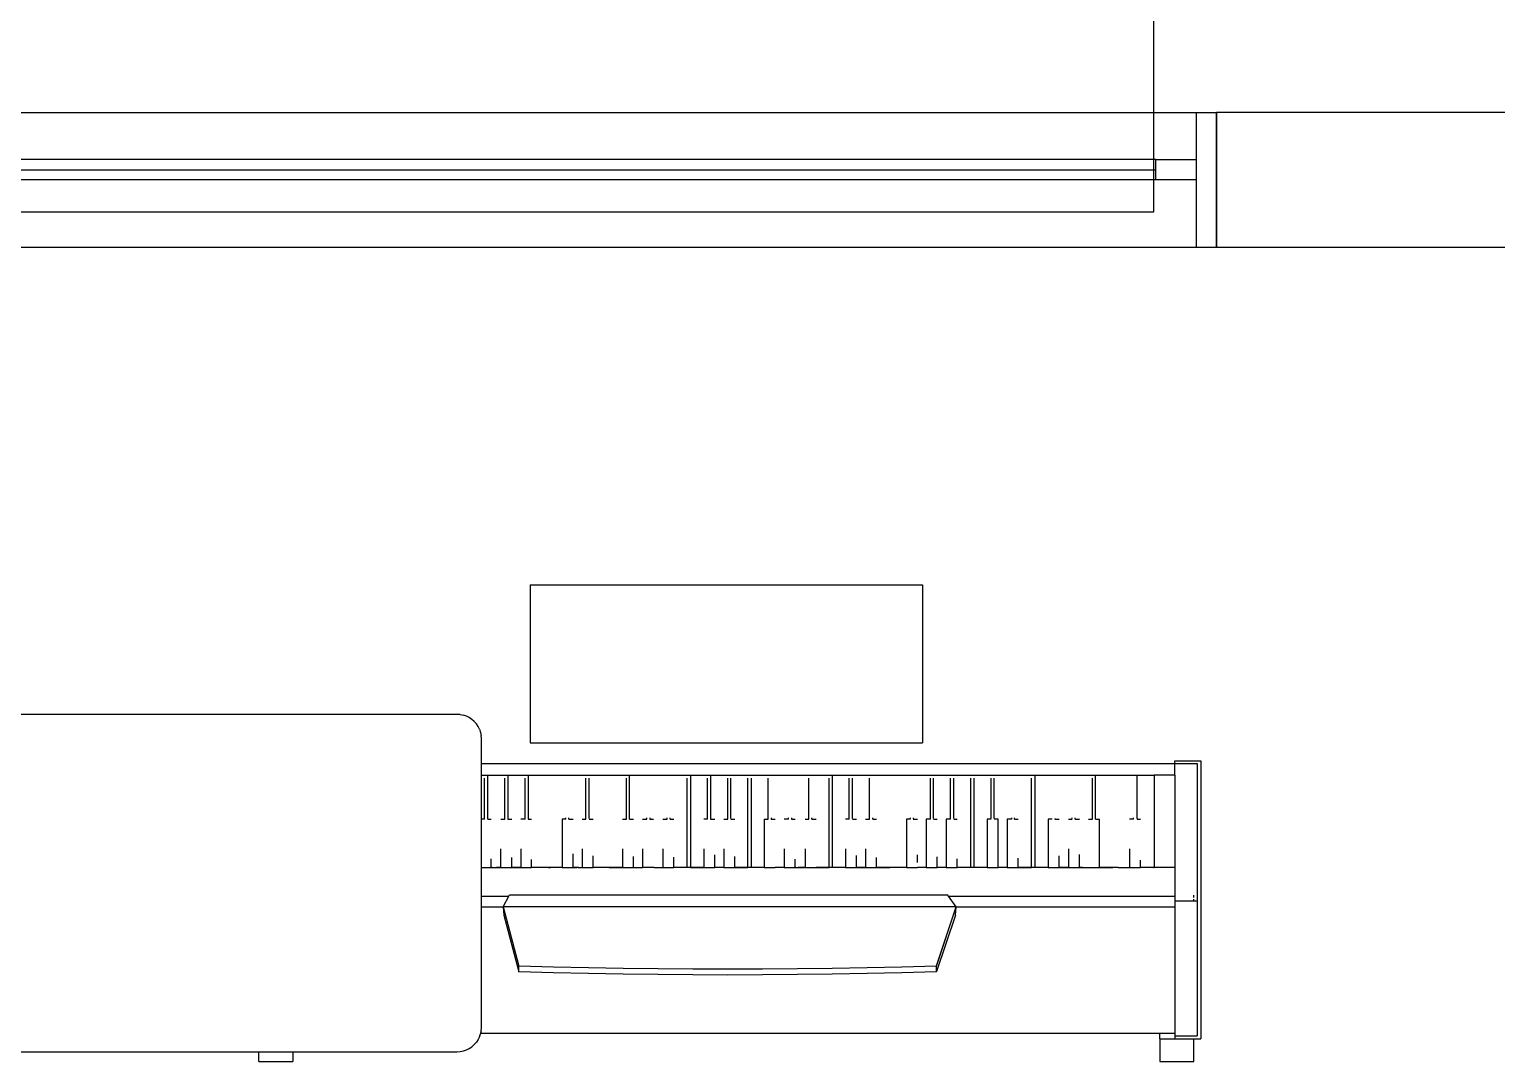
# Model space of a CAD drawing. Header units: millimetres. Extents: x -41292 to 298682, y -22072 to 33155.
# Drawn here: x 31739 to 33915, y -13376 to -11846 of the extents above; entities that cross this region are included whole.
import ezdxf

# ---------------------------------------------------------------- set-up
doc = ezdxf.new("R2010")
doc.units = ezdxf.units.MM
for name, color, linetype in [('벽1', 2, 'Continuous'), ('창호', 4, 'Continuous'), ('틀', 8, 'Continuous')]:
    doc.layers.add(name, color=color, linetype=linetype)

# ---------------------------------------------------------------- blocks, each defined once
blk = doc.blocks.new('rmfnasesx')
for p, q in [((60869.6, 6873.3), (60869.6, 3395.3)), ((60869.6, 3395.3), (58733.1, 3395.3)), ((59945.2, 2842.7), (59945.2, 2608.9)), ((59945.2, 2842.7), (60527.1, 2842.7)), ((60527.1, 2842.7), (60527.1, 2608.9)), ((59837, 2650.8), (58916, 2650.8)), ((59841.7, 2650.5), (59837, 2650.8)), ((59841.7, 2650.5), (59846.3, 2649.6)), ((59850.8, 2648.1), (59846.3, 2649.6)), ((59855, 2646), (59850.8, 2648.1)), ((59858.9, 2643.4), (59855, 2646)), ((59862.4, 2640.3), (59858.9, 2643.4)), ((59865.5, 2636.8), (59862.4, 2640.3)), ((59868.1, 2632.9), (59865.5, 2636.8)), ((59870.2, 2628.7), (59868.1, 2632.9)), ((59870.2, 2628.7), (59871.7, 2624.2)), ((59871.7, 2624.2), (59872.6, 2619.6)), ((59872.9, 2615), (59872.6, 2619.6)), ((59872.9, 2577.9), (59872.9, 2615)), ((59945.2, 2608.9), (60527.1, 2608.9)), ((59872.9, 2577.9), (60901, 2577.9)), ((59872.9, 2560.9), (59872.9, 2577.9)), ((60901, 2582.2), (60939.6, 2582.2)), ((60901, 2577.9), (60901, 2582.2)), ((60901, 2577.9), (60934.5, 2577.9)), ((60901, 2560.9), (60901, 2577.9)), ((60934.5, 2577.9), (60934.5, 2373.9)), ((60939.6, 2582.2), (60939.6, 2169.9)), ((59872.9, 2560.9), (60870.6, 2560.9)), ((59872.9, 2495.5), (59872.9, 2560.9)), ((59877.8, 2496.3), (59877.8, 2556.2)), ((59882.4, 2496.3), (59882.4, 2560.6)), ((59907.8, 2496.3), (59907.8, 2556.2)), ((59912.4, 2560.6), (59912.4, 2496.3)), ((59937.9, 2496.3), (59937.9, 2556.2)), ((59942.4, 2560.6), (59942.4, 2496.3)), ((60028, 2496.3), (60028, 2556.2)), ((60032.6, 2496.3), (60032.6, 2556.2)), ((60088.1, 2496.3), (60088.1, 2556.2)), ((60092.7, 2496.3), (60092.7, 2560.6)), ((60178.2, 2424.1), (60178.2, 2556.2)), ((60182.8, 2560.6), (60182.8, 2424.1)), ((60208.2, 2496.3), (60208.2, 2556.2)), ((60212.8, 2560.6), (60212.8, 2496.3)), ((60238.3, 2496.3), (60238.3, 2556.2)), ((60242.9, 2496.3), (60242.9, 2556.2)), ((60268.3, 2424.1), (60268.3, 2556.2)), ((60272.9, 2556.2), (60272.9, 2424.1)), ((60298.4, 2496.3), (60298.4, 2556.2)), ((60358.5, 2496.3), (60358.5, 2556.2)), ((60388.5, 2424.1), (60388.5, 2556.2)), ((60393.1, 2560.6), (60393.1, 2424.1)), ((60418.5, 2496.3), (60418.5, 2556.2)), ((60423.1, 2496.3), (60423.1, 2556.2)), ((60448.6, 2496.3), (60448.6, 2556.2)), ((60538.7, 2496.3), (60538.7, 2556.2)), ((60543.3, 2496.3), (60543.3, 2556.2)), ((60568.7, 2496.3), (60568.7, 2556.2)), ((60573.3, 2496.3), (60573.3, 2556.2)), ((60598.8, 2424.1), (60598.8, 2556.2)), ((60603.4, 2556.2), (60603.4, 2424.1)), ((60628.8, 2496.3), (60628.8, 2556.2)), ((60633.4, 2496.3), (60633.4, 2556.2)), ((60688.9, 2424.1), (60688.9, 2556.2)), ((60693.5, 2560.6), (60693.5, 2424.1)), ((60779, 2496.3), (60779, 2556.2)), ((60783.6, 2496.3), (60783.6, 2560.6)), ((60845.2, 2496.3), (60845.2, 2560.6)), ((60901, 2560.9), (60870.6, 2560.9)), ((60870.6, 2560.9), (60870.6, 2424)), ((60901, 2560.9), (60901, 2424)), ((59877.8, 2495.5), (59872.9, 2495.5)), ((59872.9, 2424), (59872.9, 2495.5)), ((59877.8, 2495.5), (59877.8, 2496.3)), ((59882.4, 2495.5), (59882.4, 2496.3)), ((59882.4, 2495.5), (59887.6, 2495.5)), ((59901.7, 2495.5), (59907.8, 2495.5)), ((59907.8, 2495.5), (59907.8, 2496.3)), ((59912.4, 2496.3), (59912.4, 2495.5)), ((59912.4, 2495.5), (59917.9, 2495.5)), ((59937.9, 2495.5), (59931.3, 2495.5)), ((59937.9, 2495.5), (59937.9, 2496.3)), ((59942.4, 2496.3), (59942.4, 2495.5)), ((59942.4, 2495.5), (59947.5, 2495.5)), ((59998, 2495.5), (59992.7, 2495.5)), ((59992.7, 2495.5), (59992.7, 2451.8)), ((59998, 2495.5), (59998, 2497.7)), ((60002.5, 2495.5), (60002.5, 2497.7)), ((60002.5, 2495.5), (60008.9, 2495.5)), ((60022.3, 2495.5), (60028, 2495.5)), ((60028, 2495.5), (60028, 2496.3)), ((60032.6, 2495.5), (60038.5, 2495.5)), ((60082.2, 2495.5), (60088.1, 2495.5)), ((60088.1, 2495.5), (60088.1, 2496.3)), ((60092.7, 2495.5), (60092.7, 2496.3)), ((60092.7, 2495.5), (60098.4, 2495.5)), ((60111.8, 2495.5), (60118.1, 2495.5)), ((60118.1, 2495.5), (60118.1, 2497.7)), ((60122.7, 2497.7), (60122.7, 2495.5)), ((60122.7, 2495.5), (60128, 2495.5)), ((60142.1, 2495.5), (60148.2, 2495.5)), ((60148.2, 2495.5), (60148.2, 2497.7)), ((60152.7, 2495.5), (60152.7, 2497.7)), ((60152.7, 2495.5), (60158.4, 2495.5)), ((60208.2, 2495.5), (60202.8, 2495.5)), ((60208.2, 2495.5), (60208.2, 2496.3)), ((60212.8, 2496.3), (60212.8, 2495.5)), ((60212.8, 2495.5), (60219, 2495.5)), ((60232.4, 2495.5), (60238.3, 2495.5)), ((60238.3, 2495.5), (60238.3, 2496.3)), ((60242.9, 2495.5), (60248.6, 2495.5)), ((60292.3, 2495.5), (60298.4, 2495.5)), ((60292.3, 2495.5), (60292.3, 2451.8)), ((60298.4, 2495.5), (60298.4, 2496.3)), ((60302.9, 2497.7), (60302.9, 2495.5)), ((60302.9, 2495.5), (60308.5, 2495.5)), ((60328.4, 2495.5), (60321.9, 2495.5)), ((60328.4, 2495.5), (60328.4, 2497.7)), ((60333, 2497.7), (60333, 2495.5)), ((60333, 2495.5), (60338.1, 2495.5)), ((60353, 2495.5), (60358.5, 2495.5)), ((60358.5, 2495.5), (60358.5, 2496.3)), ((60363, 2495.5), (60363, 2497.7)), ((60363, 2495.5), (60369.2, 2495.5)), ((60418.5, 2495.5), (60412.9, 2495.5)), ((60418.5, 2495.5), (60418.5, 2496.3)), ((60423.1, 2495.5), (60429.1, 2495.5)), ((60442.5, 2495.5), (60448.6, 2495.5)), ((60448.6, 2495.5), (60448.6, 2496.3)), ((60453.2, 2495.5), (60453.2, 2497.7)), ((60453.2, 2495.5), (60458.7, 2495.5)), ((60503.2, 2495.5), (60503.2, 2451.8)), ((60508.7, 2495.5), (60503.2, 2495.5)), ((60508.7, 2497.7), (60508.7, 2495.5)), ((60513.2, 2497.7), (60513.2, 2496.3)), ((60513.2, 2495.5), (60519.4, 2495.5)), ((60538.7, 2495.5), (60532.7, 2495.5)), ((60532.7, 2495.5), (60532.7, 2451.8)), ((60538.7, 2495.5), (60538.7, 2496.3)), ((60543.3, 2495.5), (60549, 2495.5)), ((60568.7, 2495.5), (60562.3, 2495.5)), ((60562.3, 2495.5), (60562.3, 2451.8)), ((60568.7, 2495.5), (60568.7, 2496.3)), ((60573.3, 2495.5), (60578.5, 2495.5)), ((60628.8, 2495.5), (60623, 2495.5)), ((60623, 2495.5), (60623, 2451.8)), ((60639.2, 2495.5), (60633.4, 2495.5)), ((60639.2, 2424.1), (60639.2, 2495.5)), ((60658.9, 2495.5), (60652.6, 2495.5)), ((60652.6, 2495.5), (60652.6, 2451.8)), ((60658.9, 2497.7), (60658.9, 2495.5)), ((60663.4, 2495.5), (60663.4, 2497.7)), ((60663.4, 2495.5), (60668.8, 2495.5)), ((60719, 2495.5), (60713.3, 2495.5)), ((60713.3, 2495.5), (60713.3, 2451.8)), ((60719, 2495.5), (60719, 2496.3)), ((60723.5, 2496.3), (60723.5, 2496)), ((60723.5, 2495.5), (60729.5, 2495.5)), ((60743.6, 2495.5), (60749, 2495.5)), ((60749, 2496.3), (60749, 2497.7)), ((60753.6, 2495.5), (60753.6, 2497.7)), ((60753.6, 2495.5), (60759.8, 2495.5)), ((60773.2, 2495.5), (60779, 2495.5)), ((60779, 2495.5), (60779, 2496.3)), ((60783.6, 2495.5), (60783.6, 2496.3)), ((60783.6, 2495.5), (60789.4, 2495.5)), ((60789.4, 2424.1), (60789.4, 2495.5)), ((60839.7, 2495.5), (60833.9, 2495.5)), ((60839.7, 2495.5), (60839.7, 2497.7)), ((60845.2, 2496.3), (60845.2, 2495.5)), ((60845.2, 2495.5), (60850.1, 2495.5)), ((59901.7, 2424.1), (59901.7, 2451.8)), ((59917.9, 2424.1), (59917.9, 2438.7)), ((59931.3, 2451.8), (59931.3, 2424.1)), ((59992.7, 2451.8), (59992.7, 2424.1)), ((60008.9, 2424.1), (60008.9, 2444.1)), ((60022.3, 2451.8), (60022.3, 2424.1)), ((60038.5, 2424.1), (60038.5, 2441.3)), ((60082.2, 2451.8), (60082.2, 2424.1)), ((60098.4, 2424.1), (60098.4, 2440.3)), ((60111.8, 2451.8), (60111.8, 2424.1)), ((60142.1, 2451.8), (60142.1, 2424.1)), ((60158.4, 2424.1), (60158.4, 2439.3)), ((60202.8, 2451.8), (60202.8, 2424.1)), ((60219, 2424.1), (60219, 2442.9)), ((60232.4, 2451.8), (60232.4, 2424.1)), ((60248.6, 2424.1), (60248.6, 2440.1)), ((60292.3, 2451.8), (60292.3, 2424.1)), ((60321.9, 2451.8), (60321.9, 2424.1)), ((60353, 2451.8), (60353, 2424.1)), ((60412.9, 2451.8), (60412.9, 2424.1)), ((60429.1, 2424.1), (60429.1, 2441.7)), ((60442.5, 2451.8), (60442.5, 2424.1)), ((60458.7, 2424.1), (60458.7, 2438.9)), ((60503.2, 2451.8), (60503.2, 2424.1)), ((60519.4, 2431.4), (60519.4, 2442.6)), ((60532.7, 2451.8), (60532.7, 2424.1)), ((60549, 2424.1), (60549, 2439.7)), ((60562.3, 2451.8), (60562.3, 2424.1)), ((60578.5, 2424.1), (60578.5, 2436.9)), ((60623, 2451.8), (60623, 2424.1)), ((60652.6, 2451.8), (60652.6, 2424.1)), ((60668.8, 2424.1), (60668.8, 2437.7)), ((60713.3, 2451.8), (60713.3, 2424.1)), ((60729.5, 2424.1), (60729.5, 2441.4)), ((60743.6, 2451.8), (60743.6, 2424.1)), ((60759.8, 2424.1), (60759.8, 2443.2)), ((60833.9, 2451.8), (60833.9, 2424.1)), ((59872.9, 2381.5), (59872.9, 2424)), ((59872.9, 2424), (59887.6, 2424)), ((59887.6, 2424.1), (59887.6, 2436.8)), ((59887.6, 2424), (59887.6, 2424.1)), ((59888.8, 2424.1), (59887.6, 2424.1)), ((59887.6, 2424), (59888.8, 2424)), ((59888.8, 2424.1), (59888.8, 2424)), ((59888.8, 2424.1), (59895.8, 2424.1)), ((59888.8, 2424), (59895.2, 2424)), ((59892.7, 2424), (59893.2, 2424.1)), ((59892.9, 2424), (59893.2, 2424.1)), ((59895.8, 2424.1), (59895.2, 2424)), ((59895.2, 2424), (59901.7, 2424)), ((59901.7, 2424.1), (59895.8, 2424.1)), ((59901.7, 2424.1), (59901.7, 2424)), ((59901.7, 2424), (59917.9, 2424)), ((59917.9, 2424), (59917.9, 2424.1)), ((59920.7, 2424.1), (59917.9, 2424.1)), ((59917.9, 2424), (59920.7, 2424)), ((59918.9, 2424.1), (59918.9, 2424)), ((59920.7, 2424.1), (59920.7, 2424)), ((59922.2, 2424.1), (59920.7, 2424.1)), ((59920.7, 2424), (59921.9, 2424)), ((59922.2, 2424.1), (59921.9, 2424)), ((59926.2, 2424), (59921.9, 2424)), ((59922.2, 2424.1), (59926.4, 2424.1)), ((59922.8, 2424), (59923.3, 2424.1)), ((59925.3, 2424.1), (59924.6, 2424)), ((59926.4, 2424.1), (59926.2, 2424)), ((59926.2, 2424), (59927, 2424)), ((59927, 2424.1), (59926.4, 2424.1)), ((59927, 2424.1), (59927, 2424)), ((59931.3, 2424.1), (59927, 2424.1)), ((59927, 2424), (59931.3, 2424)), ((59931.3, 2424.1), (59931.3, 2424)), ((59931.3, 2424), (59931.3, 2424)), ((59931.3, 2424), (59947.5, 2424)), ((59947.5, 2424.1), (59947.5, 2435.8)), ((59967.9, 2424.1), (59947.5, 2424.1)), ((59947.5, 2424), (59947.5, 2424.1)), ((59967.9, 2424), (59947.5, 2424)), ((59967.9, 2424.1), (59967.9, 2424)), ((59972.5, 2424), (59967.9, 2424)), ((59975.6, 2424.1), (59972.5, 2424.1)), ((59972.5, 2424), (59972.5, 2424.1)), ((59972.5, 2424), (59975.6, 2424)), ((59992.7, 2424.1), (59975.6, 2424.1)), ((59975.6, 2424), (59975.6, 2424.1)), ((59992.7, 2424), (59975.6, 2424)), ((59992.7, 2424.1), (59992.7, 2424)), ((59992.7, 2424), (60008.9, 2424)), ((60008.9, 2424), (60008.9, 2424.1)), ((60012.6, 2424.1), (60008.9, 2424.1)), ((60009, 2424.1), (60008.9, 2424)), ((60008.9, 2424), (60012.3, 2424)), ((60009.2, 2424), (60009.2, 2424.1)), ((60010.2, 2424), (60010.3, 2424.1)), ((60012.6, 2424.1), (60012.3, 2424)), ((60016.6, 2424), (60012.3, 2424)), ((60016.8, 2424.1), (60012.6, 2424.1)), ((60013.1, 2424), (60013.6, 2424.1)), ((60014, 2424), (60014.4, 2424.1)), ((60016.8, 2424.1), (60016.6, 2424)), ((60016.6, 2424), (60022.3, 2424)), ((60016.8, 2424.1), (60022.3, 2424.1)), ((60018.6, 2424.1), (60018.6, 2424)), ((60022.3, 2424.1), (60022.3, 2424)), ((60022.3, 2424), (60038.5, 2424)), ((60058, 2424.1), (60038.5, 2424.1)), ((60038.5, 2424), (60038.5, 2424.1)), ((60058, 2424), (60038.5, 2424)), ((60058, 2424.1), (60058, 2424)), ((60062.6, 2424), (60058, 2424)), ((60065.7, 2424.1), (60062.6, 2424.1)), ((60062.6, 2424), (60062.6, 2424.1)), ((60062.6, 2424), (60065.7, 2424)), ((60082.2, 2424.1), (60065.7, 2424.1)), ((60065.7, 2424), (60065.7, 2424.1)), ((60065.7, 2424), (60082.2, 2424)), ((60082.2, 2424.1), (60082.2, 2424)), ((60082.2, 2424), (60098.4, 2424)), ((60098.4, 2424), (60098.4, 2424.1)), ((60098.4, 2424.1), (60099.2, 2424.1)), ((60099.2, 2424), (60098.4, 2424)), ((60099.2, 2424.1), (60111.8, 2424.1)), ((60099.2, 2424.1), (60099.2, 2424)), ((60099.2, 2424), (60111.8, 2424)), ((60111.8, 2424.1), (60111.8, 2424)), ((60129.2, 2424), (60111.8, 2424)), ((60129.2, 2424.1), (60128, 2424.1)), ((60129.2, 2424), (60129.2, 2424.1)), ((60129.2, 2424.1), (60142.1, 2424.1)), ((60129.2, 2424), (60142.1, 2424)), ((60142.1, 2424.1), (60142.1, 2424)), ((60142.1, 2424), (60158.4, 2424)), ((60178.2, 2424.1), (60158.4, 2424.1)), ((60158.4, 2424), (60158.4, 2424.1)), ((60178.2, 2424), (60158.4, 2424)), ((60178.2, 2424.1), (60178.2, 2424)), ((60182.8, 2424), (60178.2, 2424)), ((60185.9, 2424.1), (60182.8, 2424.1)), ((60182.8, 2424), (60182.8, 2424.1)), ((60182.8, 2424), (60185.9, 2424)), ((60202.8, 2424.1), (60185.9, 2424.1)), ((60185.9, 2424), (60185.9, 2424.1)), ((60185.9, 2424), (60202.8, 2424)), ((60202.8, 2424.1), (60202.8, 2424)), ((60202.8, 2424), (60219, 2424)), ((60219.5, 2424.1), (60219, 2424.1)), ((60219, 2424.1), (60219, 2424)), ((60219.4, 2424), (60219, 2424)), ((60219.4, 2424), (60219, 2424)), ((60219.5, 2424.1), (60219.4, 2424)), ((60232.4, 2424), (60219.4, 2424)), ((60232.4, 2424.1), (60219.5, 2424.1)), ((60232.4, 2424.1), (60232.4, 2424)), ((60232.4, 2424), (60248.6, 2424)), ((60248.6, 2424), (60248.6, 2424.1)), ((60248.6, 2424.1), (60268.3, 2424.1)), ((60268.3, 2424), (60248.6, 2424)), ((60268.3, 2424.1), (60268.3, 2424)), ((60272.9, 2424), (60268.3, 2424)), ((60276, 2424.1), (60272.9, 2424.1)), ((60272.9, 2424), (60272.9, 2424.1)), ((60276, 2424), (60272.9, 2424)), ((60292.3, 2424.1), (60276, 2424.1)), ((60276, 2424), (60276, 2424.1)), ((60292.3, 2424), (60276, 2424)), ((60292.3, 2424.1), (60292.3, 2424)), ((60292.3, 2424), (60308.5, 2424)), ((60308.5, 2424), (60308.5, 2424.1)), ((60321.9, 2424.1), (60308.5, 2424.1)), ((60321.9, 2424), (60308.5, 2424)), ((60321.9, 2424.1), (60321.9, 2424)), ((60321.9, 2424), (60338.1, 2424)), ((60338.1, 2424.1), (60338.1, 2436.3)), ((60338.1, 2424), (60338.1, 2424.1)), ((60339.4, 2424.1), (60338.1, 2424.1)), ((60338.1, 2424), (60339.4, 2424)), ((60339.4, 2424), (60339.4, 2424.1)), ((60339.4, 2424.1), (60352.3, 2424.1)), ((60339.4, 2424), (60352.3, 2424)), ((60352.3, 2424), (60342.7, 2424.1)), ((60353, 2424.1), (60352.3, 2424.1)), ((60352.3, 2424.1), (60352.3, 2424)), ((60353, 2424), (60352.3, 2424)), ((60353, 2424.1), (60353, 2424)), ((60353, 2424), (60369.2, 2424)), ((60369.2, 2424.1), (60388.5, 2424.1)), ((60369.2, 2424), (60369.2, 2424.1)), ((60388.5, 2424), (60369.2, 2424)), ((60388.5, 2424.1), (60388.5, 2424)), ((60393.1, 2424), (60388.5, 2424)), ((60396.2, 2424.1), (60393.1, 2424.1)), ((60393.1, 2424), (60393.1, 2424.1)), ((60396.2, 2424), (60393.1, 2424)), ((60412.9, 2424.1), (60396.2, 2424.1)), ((60396.2, 2424), (60396.2, 2424.1)), ((60412.9, 2424), (60396.2, 2424)), ((60412.9, 2424.1), (60412.9, 2424)), ((60412.9, 2424), (60429.1, 2424)), ((60429.2, 2424.1), (60429.1, 2424.1)), ((60429.1, 2424), (60429.1, 2424.1)), ((60429.4, 2424), (60429.1, 2424)), ((60429.2, 2424.1), (60429.7, 2424.1)), ((60429.4, 2424), (60429.2, 2424.1)), ((60429.7, 2424), (60429.4, 2424)), ((60442.5, 2424.1), (60429.7, 2424.1)), ((60429.7, 2424.1), (60429.7, 2424)), ((60429.7, 2424), (60442.5, 2424)), ((60442.5, 2424.1), (60442.5, 2424)), ((60442.5, 2424), (60458.7, 2424)), ((60458.7, 2424.1), (60478.6, 2424.1)), ((60458.7, 2424), (60458.7, 2424.1)), ((60478.6, 2424), (60458.7, 2424)), ((60478.6, 2424.1), (60478.6, 2424)), ((60483.2, 2424), (60478.6, 2424)), ((60486.3, 2424.1), (60483.2, 2424.1)), ((60483.2, 2424), (60483.2, 2424.1)), ((60486.3, 2424), (60483.2, 2424)), ((60486.3, 2424), (60486.3, 2424.1)), ((60503.2, 2424.1), (60486.3, 2424.1)), ((60503.2, 2424), (60486.3, 2424)), ((60503.2, 2424.1), (60503.2, 2424)), ((60503.2, 2424), (60519.4, 2424)), ((60519.9, 2424.1), (60519.4, 2424.1)), ((60519.4, 2424), (60519.4, 2424.1)), ((60519.8, 2424), (60519.4, 2424)), ((60519.9, 2424.1), (60519.8, 2424)), ((60532.7, 2424), (60519.8, 2424)), ((60532.7, 2424.1), (60519.9, 2424.1)), ((60532.7, 2424.1), (60532.7, 2424)), ((60532.7, 2424), (60549, 2424)), ((60562.3, 2424.1), (60549, 2424.1)), ((60549, 2424), (60549, 2424.1)), ((60562.3, 2424), (60549, 2424)), ((60562.3, 2424.1), (60562.3, 2424)), ((60562.3, 2424), (60578.5, 2424)), ((60598.8, 2424.1), (60578.5, 2424.1)), ((60578.5, 2424), (60578.5, 2424.1)), ((60598.8, 2424), (60578.5, 2424)), ((60598.8, 2424.1), (60598.8, 2424)), ((60603.4, 2424), (60598.8, 2424)), ((60606.5, 2424.1), (60603.4, 2424.1)), ((60603.4, 2424), (60603.4, 2424.1)), ((60606.5, 2424), (60603.4, 2424)), ((60606.5, 2424), (60606.5, 2424.1)), ((60623, 2424.1), (60606.5, 2424.1)), ((60623, 2424), (60606.5, 2424)), ((60623, 2424.1), (60623, 2424)), ((60623, 2424), (60639.2, 2424)), ((60652.6, 2424.1), (60639.2, 2424.1)), ((60639.2, 2424), (60639.2, 2424.1)), ((60652.6, 2424), (60639.2, 2424)), ((60652.6, 2424.1), (60652.6, 2424)), ((60652.6, 2424), (60668.8, 2424)), ((60668.8, 2424), (60668.8, 2424.1)), ((60668.8, 2424.1), (60688.9, 2424.1)), ((60688.9, 2424), (60668.8, 2424)), ((60688.9, 2424.1), (60688.9, 2424)), ((60693.5, 2424), (60688.9, 2424)), ((60696.6, 2424.1), (60693.5, 2424.1)), ((60693.5, 2424), (60693.5, 2424.1)), ((60696.6, 2424), (60693.5, 2424)), ((60713.3, 2424.1), (60696.6, 2424.1)), ((60696.6, 2424), (60696.6, 2424.1)), ((60713.3, 2424), (60696.6, 2424)), ((60713.3, 2424.1), (60713.3, 2424)), ((60713.3, 2424), (60729.5, 2424)), ((60729.5, 2424), (60729.5, 2424.1)), ((60730.1, 2424.1), (60729.5, 2424.1)), ((60730.1, 2424), (60729.5, 2424)), ((60730.1, 2424.1), (60730.1, 2424)), ((60743.6, 2424.1), (60730.1, 2424.1)), ((60730.1, 2424), (60743.6, 2424)), ((60743.6, 2424.1), (60743.6, 2424)), ((60743.6, 2424), (60759.8, 2424)), ((60759.8, 2424.1), (60760.2, 2424.1)), ((60759.8, 2424), (60759.8, 2424.1)), ((60760.2, 2424), (60759.8, 2424)), ((60760.2, 2424.1), (60764.7, 2424.1)), ((60760.2, 2424), (60760.2, 2424.1)), ((60764.4, 2424), (60760.2, 2424)), ((60764.4, 2424), (60764.7, 2424.1)), ((60764.4, 2424), (60789.4, 2424)), ((60764.7, 2424.1), (60773.2, 2424.1)), ((60789.4, 2424.1), (60809.1, 2424.1)), ((60789.4, 2424), (60789.4, 2424.1)), ((60809.1, 2424), (60789.4, 2424)), ((60809.1, 2424.1), (60809.1, 2424)), ((60814.2, 2424), (60809.1, 2424)), ((60817.4, 2424.1), (60814.2, 2424.1)), ((60814.2, 2424), (60814.2, 2424.1)), ((60817.3, 2424), (60814.2, 2424)), ((60817.3, 2424), (60817.4, 2424.1)), ((60817.3, 2424), (60833.9, 2424)), ((60817.4, 2424.1), (60819.6, 2424.1)), ((60819.6, 2424.1), (60833.9, 2424.1)), ((60833.9, 2424.1), (60833.9, 2424)), ((60833.9, 2424), (60850.1, 2424)), ((60850.1, 2424.1), (60850.1, 2435)), ((60850.1, 2424), (60850.1, 2424.1)), ((60869.4, 2424.1), (60850.1, 2424.1)), ((60869.4, 2424), (60850.1, 2424)), ((60869.4, 2424.1), (60869.4, 2424)), ((60869.4, 2424.1), (60869.4, 2424)), ((60869.4, 2424), (60870.6, 2424)), ((60901, 2424), (60870.6, 2424)), ((60901, 2424), (60901, 2381.5)), ((59872.9, 2381.5), (59913.7, 2381.5)), ((59872.9, 2365.4), (59872.9, 2381.5)), ((59905.1, 2365.4), (59913.7, 2381.5)), ((59913.7, 2381.5), (59914.6, 2383.2)), ((59914.6, 2383.2), (60564.3, 2383.2)), ((60565.6, 2381.5), (60564.3, 2383.2)), ((60565.6, 2381.5), (60901, 2381.5)), ((60577.2, 2365.4), (60565.6, 2381.5)), ((60901, 2381.5), (60901, 2373.9)), ((60934.5, 2373.9), (60901, 2373.9)), ((60901, 2373.9), (60901, 2365.4)), ((60929.4, 2379.5), (60929.4, 2382.7)), ((60929.4, 2375.1), (60929.4, 2377)), ((60934.5, 2373.9), (60934.5, 2174.2)), ((59872.9, 2365.4), (59905.1, 2365.4)), ((59872.9, 2186.7), (59872.9, 2365.4)), ((59905.1, 2365.4), (59906.2, 2353.1)), ((59905.1, 2365.4), (59928.5, 2277.8)), ((60577.2, 2365.4), (59905.1, 2365.4)), ((59906.2, 2353.1), (59928.5, 2269.3)), ((60548, 2278.1), (60577.2, 2365.4)), ((60548, 2277.8), (60577.2, 2365.4)), ((60575.9, 2353.1), (60548, 2269.7)), ((60575.9, 2353.1), (60577.2, 2365.4)), ((60577.2, 2365.4), (60901, 2365.4)), ((60901, 2365.4), (60901, 2178.4)), ((59928.5, 2269.3), (59928.5, 2277.8)), ((59980.1, 2276.3), (59928.5, 2277.8)), ((59980.1, 2267.9), (59928.5, 2269.3)), ((60031.7, 2275.1), (59980.1, 2276.3)), ((60031.7, 2266.7), (59980.1, 2267.9)), ((60083.3, 2274.2), (60031.7, 2275.1)), ((60083.3, 2265.7), (60031.7, 2266.7)), ((60135, 2273.5), (60083.3, 2274.2)), ((60135, 2265.1), (60083.3, 2265.7)), ((60186.6, 2273.1), (60135, 2273.5)), ((60186.6, 2264.7), (60135, 2265.1)), ((60238.3, 2273), (60186.6, 2273.1)), ((60238.3, 2264.5), (60186.6, 2264.7)), ((60290, 2273.1), (60238.3, 2273)), ((60290, 2264.7), (60238.3, 2264.5)), ((60341.6, 2273.5), (60290, 2273.1)), ((60341.6, 2265.1), (60290, 2264.7)), ((60393.2, 2274.2), (60341.6, 2273.5)), ((60393.2, 2265.7), (60341.6, 2265.1)), ((60444.9, 2275.1), (60393.2, 2274.2)), ((60444.9, 2266.7), (60393.2, 2265.7)), ((60496.5, 2276.3), (60444.9, 2275.1)), ((60496.5, 2267.9), (60444.9, 2266.7)), ((60548, 2277.8), (60496.5, 2276.3)), ((60548, 2269.3), (60496.5, 2267.9)), ((60548, 2269.7), (60548, 2277.8)), ((60548, 2269.3), (60548, 2269.7)), ((59870.2, 2173), (59871.7, 2177.4)), ((59871.9, 2178.4), (59871.7, 2177.4)), ((59872.6, 2182), (59871.9, 2178.4)), ((59871.9, 2178.4), (60878.8, 2178.4)), ((59872.6, 2182), (59872.9, 2186.7)), ((60878.8, 2170.2), (60878.8, 2178.4)), ((60878.8, 2178.4), (60901, 2178.4)), ((60901, 2178.4), (60901, 2174.2)), ((59850.8, 2153.6), (59855, 2155.7)), ((59855, 2155.7), (59858.9, 2158.3)), ((59858.9, 2158.3), (59862.4, 2161.4)), ((59862.4, 2161.4), (59865.5, 2164.9)), ((59868.1, 2168.8), (59865.5, 2164.9)), ((59870.2, 2173), (59868.1, 2168.8)), ((60878.8, 2170.2), (60901, 2170.2)), ((60878.8, 2170.2), (60878.8, 2136.2)), ((60901, 2174.2), (60934.5, 2174.2)), ((60901, 2174.2), (60901, 2170.2)), ((60901, 2170.2), (60901, 2169.9)), ((60901, 2169.9), (60929.4, 2169.9)), ((60929.4, 2136.2), (60929.4, 2169.9)), ((60929.4, 2169.9), (60939.6, 2169.9)), ((58708.9, 2150.8), (59542.8, 2150.8)), ((59542.8, 2136.2), (59542.8, 2150.8)), ((59542.8, 2150.8), (59593.4, 2150.8)), ((59542.8, 2136.2), (59593.4, 2136.2)), ((59593.4, 2150.8), (59593.4, 2136.2)), ((59593.4, 2150.8), (59837, 2150.8)), ((59837, 2150.8), (59841.7, 2151.2)), ((59841.7, 2151.2), (59846.3, 2152.1)), ((59846.3, 2152.1), (59850.8, 2153.6)), ((60878.8, 2136.2), (60929.4, 2136.2))]:
    blk.add_line(p, q)

msp = doc.modelspace()

# ---------------------------------------------------------------- linework, layer by layer
at = {"layer": '벽1'}
for p, q in [((33934.67, -11969.42), (33499.67, -11969.42)), ((33499.67, -12169.42), (33499.67, -11969.42)), ((34444.67, -12169.42), (33499.67, -12169.42))]:
    msp.add_line(p, q, dxfattribs=at)
at = {"layer": '창호'}
for p, q in [((33409.67, -12039.42), (31577.17, -12039.42)), ((33409.67, -12069.42), (31577.17, -12069.42))]:
    msp.add_line(p, q, dxfattribs=at)
at = {"layer": '틀'}
for p, q in [((29594.67, -11969.42), (33499.67, -11969.42)), ((33469.67, -11969.42), (33469.67, -12169.42)), ((33499.67, -11969.42), (33499.67, -12169.42)), ((31577.17, -12054.42), (33409.67, -12054.42)), ((33499.67, -12169.42), (29594.67, -12169.42))]:
    msp.add_line(p, q, dxfattribs=at)
msp.add_lwpolyline([(33409.67, -12069.42), (33409.67, -12039.42), (33469.67, -12039.42), (33469.67, -12069.42)], close=True, dxfattribs=at)

# ---------------------------------------------------------------- block references
msp.add_blockref('rmfnasesx', (-27463.27, -15512.43))

doc.saveas('drawing.dxf')
